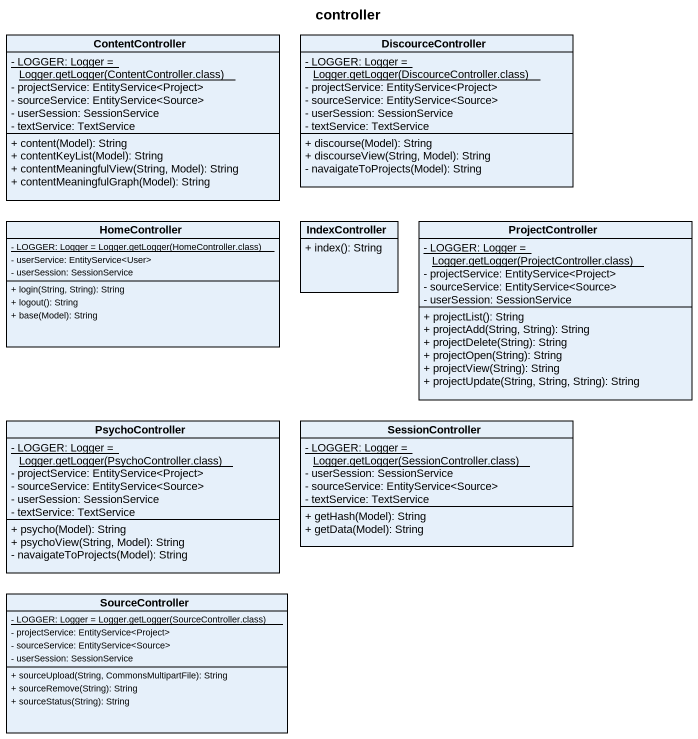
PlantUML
@startuml
title controller
hide circle
hide empty members
skinparam classAttributeIconSize 0
class ContentController {
  {static} {field} - LOGGER: Logger = Logger.getLogger(ContentController.class)
  - projectService: EntityService<Project>
  - sourceService: EntityService<Source>
  - userSession: SessionService
  - textService: TextService
  + content(Model): String
  + contentKeyList(Model): String
  + contentMeaningfulView(String, Model): String
  + contentMeaningfulGraph(Model): String
}
class DiscourceController {
  {static} {field} - LOGGER: Logger = Logger.getLogger(DiscourceController.class)
  - projectService: EntityService<Project>
  - sourceService: EntityService<Source>
  - userSession: SessionService
  - textService: TextService
  + discourse(Model): String
  + discourseView(String, Model): String
  - navaigateToProjects(Model): String
}
class HomeController {
  {static} {field} - LOGGER: Logger = Logger.getLogger(HomeController.class)
  - userService: EntityService<User>
  - userSession: SessionService
  + login(String, String): String
  + logout(): String
  + base(Model): String
}
class IndexController {
  + index(): String
}
class ProjectController {
  {static} {field} - LOGGER: Logger = Logger.getLogger(ProjectController.class)
  - projectService: EntityService<Project>
  - sourceService: EntityService<Source>
  - userSession: SessionService
  + projectList(): String
  + projectAdd(String, String): String
  + projectDelete(String): String
  + projectOpen(String): String
  + projectView(String): String
  + projectUpdate(String, String, String): String
}
class PsychoController {
  {static} {field} - LOGGER: Logger = Logger.getLogger(PsychoController.class)
  - projectService: EntityService<Project>
  - sourceService: EntityService<Source>
  - userSession: SessionService
  - textService: TextService
  + psycho(Model): String
  + psychoView(String, Model): String
  - navaigateToProjects(Model): String
}
class SessionController {
  {static} {field} - LOGGER: Logger = Logger.getLogger(SessionController.class)
  - userSession: SessionService
  - sourceService: EntityService<Source>
  - textService: TextService
  + getHash(Model): String
  + getData(Model): String
}
class SourceController {
  {static} {field} - LOGGER: Logger = Logger.getLogger(SourceController.class)
  - projectService: EntityService<Project>
  - sourceService: EntityService<Source>
  - userSession: SessionService
  + sourceUpload(String, CommonsMultipartFile): String
  + sourceRemove(String): String
  + sourceStatus(String): String
}
@enduml
